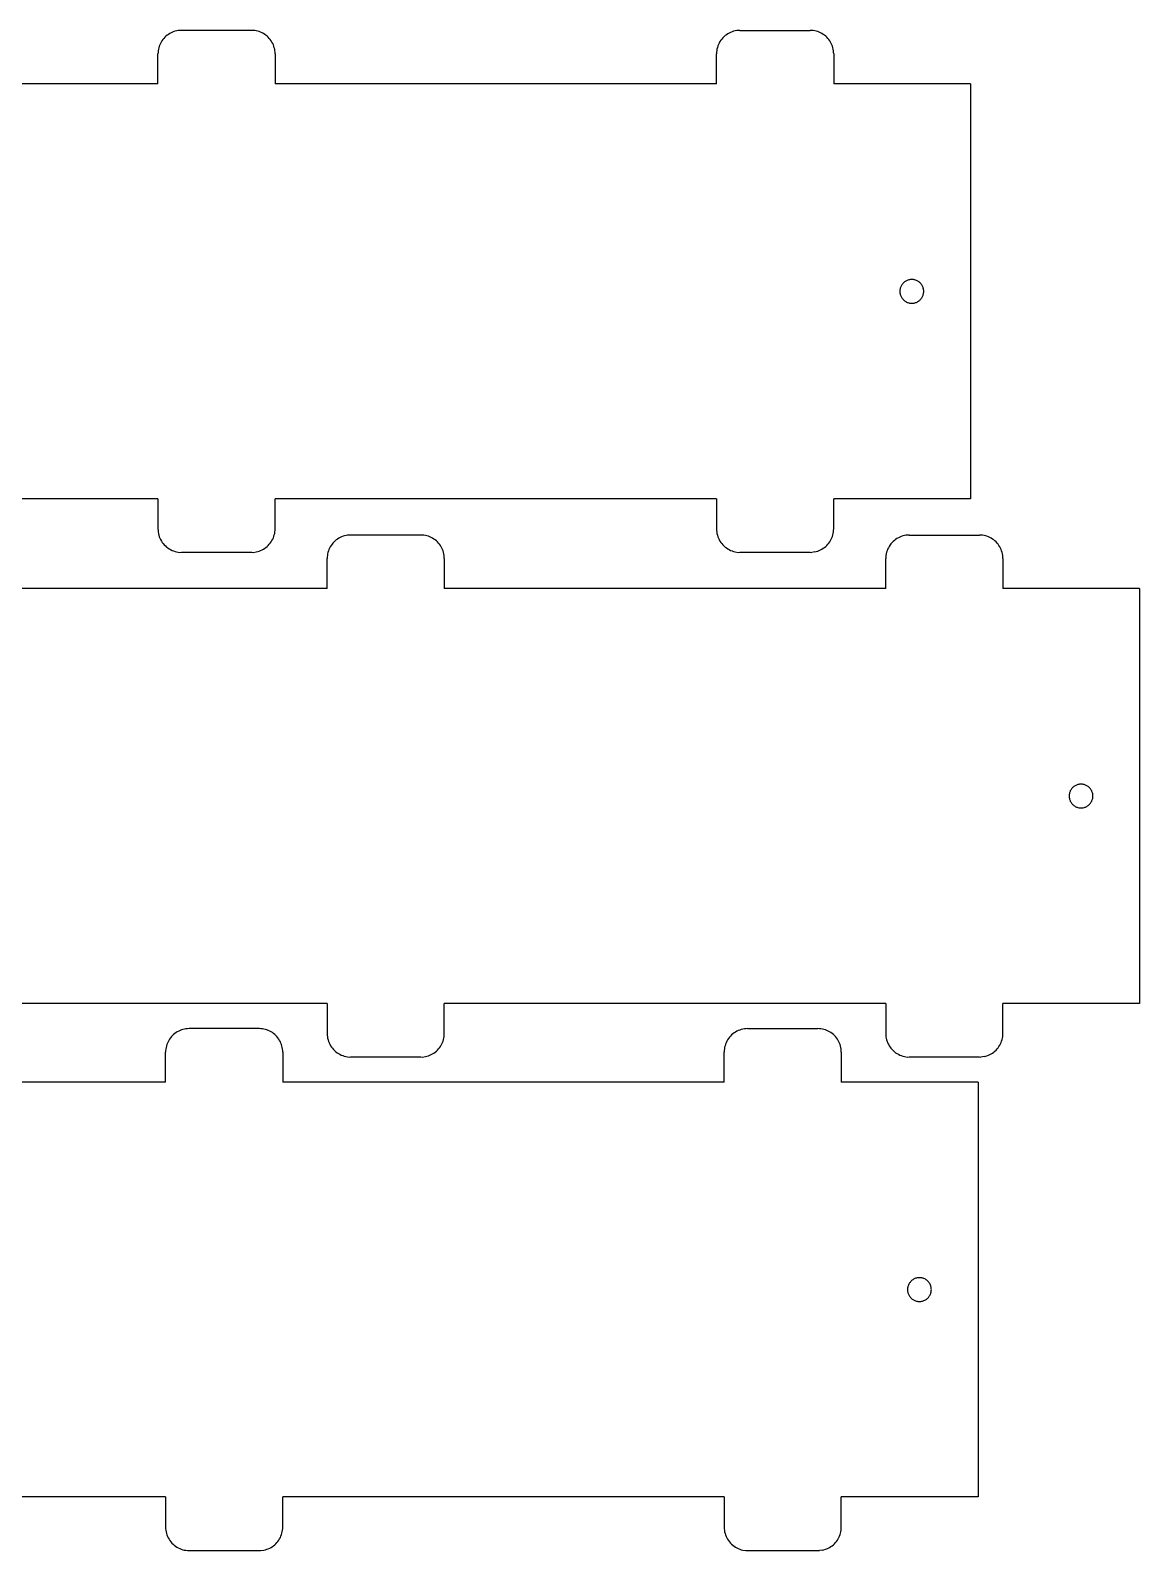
# Model space of a CAD drawing. Extents: x -22.3 to 21.7, y -13.4 to 13.4.
# Drawn here: x -5.52 to 0.07, y -11.26 to -3.59 of the extents above; entities that cross this region are included whole.
import ezdxf

# ---------------------------------------------------------------- set-up
doc = ezdxf.new("R2010")
doc.units = 0
doc.header["$MEASUREMENT"] = 0
doc.layers.get('0').update_dxf_attribs({"linetype": 'CONTINUOUS'})

msp = doc.modelspace()

# ---------------------------------------------------------------- linework, layer by layer
for p, q in [((-4.796, -3.6008), (-4.8032, -3.6035)), ((-4.7886, -3.5985), (-4.796, -3.6008)), ((-4.781, -3.5968), (-4.7886, -3.5985)), ((-4.7734, -3.5955), (-4.781, -3.5968)), ((-4.7657, -3.5947), (-4.7734, -3.5955)), ((-4.758, -3.5945), (-4.7657, -3.5947)), ((-4.4037, -3.5945), (-4.758, -3.5945)), ((-4.3959, -3.5947), (-4.4037, -3.5945)), ((-4.3882, -3.5955), (-4.3959, -3.5947)), ((-4.3806, -3.5968), (-4.3882, -3.5955)), ((-4.3731, -3.5985), (-4.3806, -3.5968)), ((-4.3657, -3.6008), (-4.3731, -3.5985)), ((-4.3585, -3.6035), (-4.3657, -3.6008)), ((-1.9826, -3.6013), (-1.9901, -3.6043)), ((-1.9749, -3.5989), (-1.9826, -3.6013)), ((-1.9671, -3.597), (-1.9749, -3.5989)), ((-1.9591, -3.5956), (-1.9671, -3.597)), ((-1.9511, -3.5948), (-1.9591, -3.5956)), ((-1.943, -3.5945), (-1.9511, -3.5948)), ((-1.943, -3.5945), (-1.5887, -3.5945)), ((-1.581, -3.5947), (-1.5887, -3.5945)), ((-1.5733, -3.5955), (-1.581, -3.5947)), ((-1.5657, -3.5968), (-1.5733, -3.5955)), ((-1.5581, -3.5985), (-1.5657, -3.5968)), ((-1.5507, -3.6008), (-1.5581, -3.5985)), ((-1.5435, -3.6035), (-1.5507, -3.6008)), ((-4.8698, -3.6746), (-4.8721, -3.682)), ((-4.8671, -3.6674), (-4.8698, -3.6746)), ((-4.8639, -3.6604), (-4.8671, -3.6674)), ((-4.8603, -3.6535), (-4.8639, -3.6604)), ((-4.8562, -3.647), (-4.8603, -3.6535)), ((-4.8517, -3.6407), (-4.8562, -3.647)), ((-4.8468, -3.6347), (-4.8517, -3.6407)), ((-4.8415, -3.6291), (-4.8468, -3.6347)), ((-4.8359, -3.6238), (-4.8415, -3.6291)), ((-4.8299, -3.6189), (-4.8359, -3.6238)), ((-4.8236, -3.6144), (-4.8299, -3.6189)), ((-4.817, -3.6103), (-4.8236, -3.6144)), ((-4.8102, -3.6067), (-4.817, -3.6103)), ((-4.8032, -3.6035), (-4.8102, -3.6067)), ((-4.3514, -3.6067), (-4.3585, -3.6035)), ((-4.3446, -3.6103), (-4.3514, -3.6067)), ((-4.338, -3.6144), (-4.3446, -3.6103)), ((-4.3318, -3.6189), (-4.338, -3.6144)), ((-4.3258, -3.6238), (-4.3318, -3.6189)), ((-4.3201, -3.6291), (-4.3258, -3.6238)), ((-4.3149, -3.6347), (-4.3201, -3.6291)), ((-4.31, -3.6407), (-4.3149, -3.6347)), ((-4.3055, -3.647), (-4.31, -3.6407)), ((-4.3014, -3.6535), (-4.3055, -3.647)), ((-4.2977, -3.6604), (-4.3014, -3.6535)), ((-4.2945, -3.6674), (-4.2977, -3.6604)), ((-4.2918, -3.6746), (-4.2945, -3.6674)), ((-4.2896, -3.682), (-4.2918, -3.6746)), ((-2.0543, -3.673), (-2.0568, -3.6807)), ((-2.0514, -3.6655), (-2.0543, -3.673)), ((-2.0479, -3.6583), (-2.0514, -3.6655)), ((-2.0439, -3.6512), (-2.0479, -3.6583)), ((-2.0395, -3.6445), (-2.0439, -3.6512)), ((-2.0347, -3.6381), (-2.0395, -3.6445)), ((-2.0294, -3.632), (-2.0347, -3.6381)), ((-2.0236, -3.6263), (-2.0294, -3.632)), ((-2.0176, -3.621), (-2.0236, -3.6263)), ((-2.0111, -3.6161), (-2.0176, -3.621)), ((-2.0044, -3.6117), (-2.0111, -3.6161)), ((-1.9974, -3.6077), (-2.0044, -3.6117)), ((-1.9901, -3.6043), (-1.9974, -3.6077)), ((-1.5365, -3.6067), (-1.5435, -3.6035)), ((-1.5296, -3.6103), (-1.5365, -3.6067)), ((-1.5231, -3.6144), (-1.5296, -3.6103)), ((-1.5168, -3.6189), (-1.5231, -3.6144)), ((-1.5108, -3.6238), (-1.5168, -3.6189)), ((-1.5052, -3.6291), (-1.5108, -3.6238)), ((-1.4999, -3.6347), (-1.5052, -3.6291)), ((-1.495, -3.6407), (-1.4999, -3.6347)), ((-1.4905, -3.647), (-1.495, -3.6407)), ((-1.4864, -3.6535), (-1.4905, -3.647)), ((-1.4828, -3.6604), (-1.4864, -3.6535)), ((-1.4796, -3.6674), (-1.4828, -3.6604)), ((-1.4769, -3.6746), (-1.4796, -3.6674)), ((-1.4746, -3.682), (-1.4769, -3.6746)), ((-4.8758, -3.7049), (-4.8761, -3.7126)), ((-4.8761, -3.8645), (-4.8761, -3.7126)), ((-4.8751, -3.6972), (-4.8758, -3.7049)), ((-4.8738, -3.6896), (-4.8751, -3.6972)), ((-4.8721, -3.682), (-4.8738, -3.6896)), ((-4.2878, -3.6896), (-4.2896, -3.682)), ((-4.2866, -3.6972), (-4.2878, -3.6896)), ((-4.2858, -3.7049), (-4.2866, -3.6972)), ((-4.2856, -3.7126), (-4.2858, -3.7049)), ((-4.2856, -3.7126), (-4.2856, -3.8645)), ((-2.0609, -3.7045), (-2.0611, -3.7126)), ((-2.0611, -3.8645), (-2.0611, -3.7126)), ((-2.06, -3.6965), (-2.0609, -3.7045)), ((-2.0587, -3.6886), (-2.06, -3.6965)), ((-2.0568, -3.6807), (-2.0587, -3.6886)), ((-1.4729, -3.6896), (-1.4746, -3.682)), ((-1.4716, -3.6972), (-1.4729, -3.6896)), ((-1.4708, -3.7049), (-1.4716, -3.6972)), ((-1.4706, -3.7126), (-1.4708, -3.7049)), ((-1.4706, -3.7126), (-1.4706, -3.8645)), ((-4.8761, -3.8645), (-7.1005, -3.8645)), ((-2.0611, -3.8645), (-4.2856, -3.8645)), ((-0.7816, -3.8645), (-1.4706, -3.8645)), ((-0.7816, -3.8645), (-0.7816, -5.955)), ((-1.1364, -4.9019), (-1.1368, -4.9058)), ((-1.1357, -4.8981), (-1.1364, -4.9019)), ((-1.1348, -4.8942), (-1.1357, -4.8981)), ((-1.1337, -4.8905), (-1.1348, -4.8942)), ((-1.1323, -4.8868), (-1.1337, -4.8905)), ((-1.1307, -4.8832), (-1.1323, -4.8868)), ((-1.1289, -4.8798), (-1.1307, -4.8832)), ((-1.1268, -4.8764), (-1.1289, -4.8798)), ((-1.1245, -4.8732), (-1.1268, -4.8764)), ((-1.122, -4.8702), (-1.1245, -4.8732)), ((-1.1193, -4.8673), (-1.122, -4.8702)), ((-1.1165, -4.8647), (-1.1193, -4.8673)), ((-1.1134, -4.8622), (-1.1165, -4.8647)), ((-1.1102, -4.8599), (-1.1134, -4.8622)), ((-1.1069, -4.8578), (-1.1102, -4.8599)), ((-1.1034, -4.856), (-1.1069, -4.8578)), ((-1.0999, -4.8543), (-1.1034, -4.856)), ((-1.0962, -4.8529), (-1.0999, -4.8543)), ((-1.0924, -4.8518), (-1.0962, -4.8529)), ((-1.0886, -4.8509), (-1.0924, -4.8518)), ((-1.0847, -4.8503), (-1.0886, -4.8509)), ((-1.0808, -4.8499), (-1.0847, -4.8503)), ((-1.0769, -4.8498), (-1.0808, -4.8499)), ((-1.073, -4.8499), (-1.0769, -4.8498)), ((-1.0691, -4.8503), (-1.073, -4.8499)), ((-1.0652, -4.8509), (-1.0691, -4.8503)), ((-1.0614, -4.8518), (-1.0652, -4.8509)), ((-1.0576, -4.8529), (-1.0614, -4.8518)), ((-1.0539, -4.8543), (-1.0576, -4.8529)), ((-1.0504, -4.856), (-1.0539, -4.8543)), ((-1.0469, -4.8578), (-1.0504, -4.856)), ((-1.0436, -4.8599), (-1.0469, -4.8578)), ((-1.0404, -4.8622), (-1.0436, -4.8599)), ((-1.0373, -4.8647), (-1.0404, -4.8622)), ((-1.0345, -4.8673), (-1.0373, -4.8647)), ((-1.0318, -4.8702), (-1.0345, -4.8673)), ((-1.0293, -4.8732), (-1.0318, -4.8702)), ((-1.027, -4.8764), (-1.0293, -4.8732)), ((-1.0249, -4.8798), (-1.027, -4.8764)), ((-1.0231, -4.8832), (-1.0249, -4.8798)), ((-1.0215, -4.8868), (-1.0231, -4.8832)), ((-1.0201, -4.8905), (-1.0215, -4.8868)), ((-1.0189, -4.8942), (-1.0201, -4.8905)), ((-1.018, -4.8981), (-1.0189, -4.8942)), ((-1.0174, -4.9019), (-1.018, -4.8981)), ((-1.017, -4.9058), (-1.0174, -4.9019)), ((-1.1368, -4.9058), (-1.1369, -4.9098)), ((-1.1369, -4.9098), (-1.1368, -4.9137)), ((-1.1368, -4.9137), (-1.1364, -4.9176)), ((-1.1364, -4.9176), (-1.1357, -4.9215)), ((-1.1357, -4.9215), (-1.1348, -4.9253)), ((-1.1348, -4.9253), (-1.1337, -4.9291)), ((-1.1337, -4.9291), (-1.1323, -4.9327)), ((-1.1323, -4.9327), (-1.1307, -4.9363)), ((-1.1307, -4.9363), (-1.1289, -4.9398)), ((-1.1289, -4.9398), (-1.1268, -4.9431)), ((-1.1268, -4.9431), (-1.1245, -4.9463)), ((-1.1245, -4.9463), (-1.122, -4.9493)), ((-1.122, -4.9493), (-1.1193, -4.9522)), ((-1.1193, -4.9522), (-1.1165, -4.9549)), ((-1.1165, -4.9549), (-1.1134, -4.9574)), ((-1.1134, -4.9574), (-1.1102, -4.9597)), ((-1.1102, -4.9597), (-1.1069, -4.9617)), ((-1.1069, -4.9617), (-1.1034, -4.9636)), ((-1.1034, -4.9636), (-1.0999, -4.9652)), ((-1.0999, -4.9652), (-1.0962, -4.9666)), ((-1.0962, -4.9666), (-1.0924, -4.9677)), ((-1.0924, -4.9677), (-1.0886, -4.9686)), ((-1.0886, -4.9686), (-1.0847, -4.9693)), ((-1.0847, -4.9693), (-1.0808, -4.9696)), ((-1.0808, -4.9696), (-1.0769, -4.9698)), ((-1.0769, -4.9698), (-1.073, -4.9696)), ((-1.073, -4.9696), (-1.0691, -4.9693)), ((-1.0691, -4.9693), (-1.0652, -4.9686)), ((-1.0652, -4.9686), (-1.0614, -4.9677)), ((-1.0614, -4.9677), (-1.0576, -4.9666)), ((-1.0576, -4.9666), (-1.0539, -4.9652)), ((-1.0539, -4.9652), (-1.0504, -4.9636)), ((-1.0504, -4.9636), (-1.0469, -4.9617)), ((-1.0469, -4.9617), (-1.0436, -4.9597)), ((-1.0436, -4.9597), (-1.0404, -4.9574)), ((-1.0404, -4.9574), (-1.0373, -4.9549)), ((-1.0373, -4.9549), (-1.0345, -4.9522)), ((-1.0345, -4.9522), (-1.0318, -4.9493)), ((-1.0318, -4.9493), (-1.0293, -4.9463)), ((-1.0293, -4.9463), (-1.027, -4.9431)), ((-1.027, -4.9431), (-1.0249, -4.9398)), ((-1.0249, -4.9398), (-1.0231, -4.9363)), ((-1.0231, -4.9363), (-1.0215, -4.9327)), ((-1.0215, -4.9327), (-1.0201, -4.9291)), ((-1.0201, -4.9291), (-1.0189, -4.9253)), ((-1.0189, -4.9253), (-1.018, -4.9215)), ((-1.018, -4.9215), (-1.0174, -4.9176)), ((-1.0174, -4.9176), (-1.017, -4.9137)), ((-1.0169, -4.9098), (-1.017, -4.9058)), ((-1.017, -4.9137), (-1.0169, -4.9098)), ((-4.8761, -5.955), (-7.1005, -5.955)), ((-4.8761, -5.955), (-4.8761, -6.1069)), ((-4.2856, -6.1069), (-4.2856, -5.955)), ((-2.0611, -5.955), (-4.2856, -5.955)), ((-2.0611, -5.955), (-2.0611, -6.1069)), ((-1.4706, -6.1069), (-1.4706, -5.955)), ((-0.7816, -5.955), (-1.4706, -5.955)), ((-4.8761, -6.1069), (-4.8758, -6.115)), ((-4.8758, -6.115), (-4.875, -6.123)), ((-4.875, -6.123), (-4.8736, -6.131)), ((-4.2896, -6.1375), (-4.2878, -6.13)), ((-4.2878, -6.13), (-4.2866, -6.1223)), ((-4.2866, -6.1223), (-4.2858, -6.1147)), ((-4.2858, -6.1147), (-4.2856, -6.1069)), ((-2.0611, -6.1069), (-2.0609, -6.115)), ((-2.0609, -6.115), (-2.06, -6.123)), ((-2.06, -6.123), (-2.0587, -6.131)), ((-1.4746, -6.1375), (-1.4729, -6.13)), ((-1.4729, -6.13), (-1.4716, -6.1223)), ((-1.4716, -6.1223), (-1.4708, -6.1147)), ((-1.4708, -6.1147), (-1.4706, -6.1069)), ((-4.8736, -6.131), (-4.8717, -6.1388)), ((-4.8717, -6.1388), (-4.8693, -6.1465)), ((-4.8693, -6.1465), (-4.8663, -6.154)), ((-4.8663, -6.154), (-4.8629, -6.1613)), ((-4.8629, -6.1613), (-4.8589, -6.1683)), ((-4.8589, -6.1683), (-4.8545, -6.175)), ((-4.8545, -6.175), (-4.8496, -6.1815)), ((-4.8496, -6.1815), (-4.8443, -6.1875)), ((-4.8443, -6.1875), (-4.8386, -6.1932)), ((-4.8386, -6.1932), (-4.8325, -6.1985)), ((-4.8325, -6.1985), (-4.8261, -6.2034)), ((-4.8261, -6.2034), (-4.8194, -6.2078)), ((-4.3446, -6.2092), (-4.338, -6.2051)), ((-4.338, -6.2051), (-4.3318, -6.2006)), ((-4.3318, -6.2006), (-4.3258, -6.1957)), ((-4.3258, -6.1957), (-4.3201, -6.1904)), ((-4.3201, -6.1904), (-4.3149, -6.1848)), ((-4.3149, -6.1848), (-4.31, -6.1788)), ((-4.31, -6.1788), (-4.3055, -6.1725)), ((-4.3055, -6.1725), (-4.3014, -6.166)), ((-4.3014, -6.166), (-4.2977, -6.1592)), ((-4.2977, -6.1592), (-4.2945, -6.1521)), ((-4.2945, -6.1521), (-4.2918, -6.1449)), ((-4.2918, -6.1449), (-4.2896, -6.1375)), ((-4.0111, -6.2042), (-4.0143, -6.2112)), ((-4.0075, -6.1974), (-4.0111, -6.2042)), ((-4.0034, -6.1908), (-4.0075, -6.1974)), ((-3.9989, -6.1845), (-4.0034, -6.1908)), ((-3.994, -6.1786), (-3.9989, -6.1845)), ((-3.9887, -6.1729), (-3.994, -6.1786)), ((-3.9831, -6.1676), (-3.9887, -6.1729)), ((-3.9771, -6.1627), (-3.9831, -6.1676)), ((-3.9708, -6.1582), (-3.9771, -6.1627)), ((-3.9643, -6.1542), (-3.9708, -6.1582)), ((-3.9574, -6.1505), (-3.9643, -6.1542)), ((-3.9504, -6.1473), (-3.9574, -6.1505)), ((-3.9432, -6.1446), (-3.9504, -6.1473)), ((-3.9358, -6.1424), (-3.9432, -6.1446)), ((-3.9282, -6.1406), (-3.9358, -6.1424)), ((-3.9206, -6.1393), (-3.9282, -6.1406)), ((-3.9129, -6.1386), (-3.9206, -6.1393)), ((-3.9052, -6.1383), (-3.9129, -6.1386)), ((-3.5509, -6.1383), (-3.9052, -6.1383)), ((-3.5431, -6.1386), (-3.5509, -6.1383)), ((-3.5355, -6.1393), (-3.5431, -6.1386)), ((-3.5278, -6.1406), (-3.5355, -6.1393)), ((-3.5203, -6.1424), (-3.5278, -6.1406)), ((-3.5129, -6.1446), (-3.5203, -6.1424)), ((-3.5057, -6.1473), (-3.5129, -6.1446)), ((-3.4986, -6.1505), (-3.5057, -6.1473)), ((-3.4918, -6.1542), (-3.4986, -6.1505)), ((-3.4852, -6.1582), (-3.4918, -6.1542)), ((-3.479, -6.1627), (-3.4852, -6.1582)), ((-3.473, -6.1676), (-3.479, -6.1627)), ((-3.4674, -6.1729), (-3.473, -6.1676)), ((-3.4621, -6.1786), (-3.4674, -6.1729)), ((-3.4572, -6.1845), (-3.4621, -6.1786)), ((-3.4527, -6.1908), (-3.4572, -6.1845)), ((-3.4486, -6.1974), (-3.4527, -6.1908)), ((-3.4449, -6.2042), (-3.4486, -6.1974)), ((-3.4417, -6.2112), (-3.4449, -6.2042)), ((-2.0587, -6.131), (-2.0568, -6.1388)), ((-2.0568, -6.1388), (-2.0543, -6.1465)), ((-2.0543, -6.1465), (-2.0514, -6.154)), ((-2.0514, -6.154), (-2.0479, -6.1613)), ((-2.0479, -6.1613), (-2.0439, -6.1683)), ((-2.0439, -6.1683), (-2.0395, -6.175)), ((-2.0395, -6.175), (-2.0347, -6.1815)), ((-2.0347, -6.1815), (-2.0294, -6.1875)), ((-2.0294, -6.1875), (-2.0236, -6.1932)), ((-2.0236, -6.1932), (-2.0176, -6.1985)), ((-2.0176, -6.1985), (-2.0111, -6.2034)), ((-2.0111, -6.2034), (-2.0044, -6.2078)), ((-1.5296, -6.2092), (-1.5231, -6.2051)), ((-1.5231, -6.2051), (-1.5168, -6.2006)), ((-1.5168, -6.2006), (-1.5108, -6.1957)), ((-1.5108, -6.1957), (-1.5052, -6.1904)), ((-1.5052, -6.1904), (-1.4999, -6.1848)), ((-1.4999, -6.1848), (-1.495, -6.1788)), ((-1.495, -6.1788), (-1.4905, -6.1725)), ((-1.4905, -6.1725), (-1.4864, -6.166)), ((-1.4864, -6.166), (-1.4828, -6.1592)), ((-1.4828, -6.1592), (-1.4796, -6.1521)), ((-1.4796, -6.1521), (-1.4769, -6.1449)), ((-1.4769, -6.1449), (-1.4746, -6.1375)), ((-1.1951, -6.2021), (-1.1986, -6.2094)), ((-1.1912, -6.1951), (-1.1951, -6.2021)), ((-1.1867, -6.1883), (-1.1912, -6.1951)), ((-1.1819, -6.1819), (-1.1867, -6.1883)), ((-1.1766, -6.1758), (-1.1819, -6.1819)), ((-1.1709, -6.1701), (-1.1766, -6.1758)), ((-1.1648, -6.1648), (-1.1709, -6.1701)), ((-1.1584, -6.1599), (-1.1648, -6.1648)), ((-1.1516, -6.1555), (-1.1584, -6.1599)), ((-1.1446, -6.1516), (-1.1516, -6.1555)), ((-1.1373, -6.1481), (-1.1446, -6.1516)), ((-1.1298, -6.1451), (-1.1373, -6.1481)), ((-1.1221, -6.1427), (-1.1298, -6.1451)), ((-1.1143, -6.1408), (-1.1221, -6.1427)), ((-1.1063, -6.1394), (-1.1143, -6.1408)), ((-1.0983, -6.1386), (-1.1063, -6.1394)), ((-1.0902, -6.1383), (-1.0983, -6.1386)), ((-1.0902, -6.1383), (-0.7359, -6.1383)), ((-0.7282, -6.1386), (-0.7359, -6.1383)), ((-0.7205, -6.1393), (-0.7282, -6.1386)), ((-0.7129, -6.1406), (-0.7205, -6.1393)), ((-0.7053, -6.1424), (-0.7129, -6.1406)), ((-0.6979, -6.1446), (-0.7053, -6.1424)), ((-0.6907, -6.1473), (-0.6979, -6.1446)), ((-0.6837, -6.1505), (-0.6907, -6.1473)), ((-0.6769, -6.1542), (-0.6837, -6.1505)), ((-0.6703, -6.1582), (-0.6769, -6.1542)), ((-0.664, -6.1627), (-0.6703, -6.1582)), ((-0.658, -6.1676), (-0.664, -6.1627)), ((-0.6524, -6.1729), (-0.658, -6.1676)), ((-0.6471, -6.1786), (-0.6524, -6.1729)), ((-0.6422, -6.1845), (-0.6471, -6.1786)), ((-0.6377, -6.1908), (-0.6422, -6.1845)), ((-0.6336, -6.1974), (-0.6377, -6.1908)), ((-0.63, -6.2042), (-0.6336, -6.1974)), ((-0.6268, -6.2112), (-0.63, -6.2042)), ((-4.8194, -6.2078), (-4.8123, -6.2118)), ((-4.8123, -6.2118), (-4.805, -6.2153)), ((-4.805, -6.2153), (-4.7975, -6.2182)), ((-4.7975, -6.2182), (-4.7899, -6.2207)), ((-4.7899, -6.2207), (-4.782, -6.2226)), ((-4.782, -6.2226), (-4.7741, -6.2239)), ((-4.7741, -6.2239), (-4.7657, -6.2253)), ((-4.7657, -6.2253), (-4.758, -6.225)), ((-4.758, -6.225), (-4.4037, -6.225)), ((-4.4037, -6.225), (-4.3959, -6.2253)), ((-4.3959, -6.2253), (-4.3806, -6.2228)), ((-4.3806, -6.2228), (-4.3731, -6.221)), ((-4.3731, -6.221), (-4.3657, -6.2188)), ((-4.3657, -6.2188), (-4.3585, -6.216)), ((-4.3585, -6.216), (-4.3514, -6.2129)), ((-4.3514, -6.2129), (-4.3446, -6.2092)), ((-4.0231, -6.2487), (-4.0233, -6.2564)), ((-4.0233, -6.4083), (-4.0233, -6.2564)), ((-4.0223, -6.241), (-4.0231, -6.2487)), ((-4.021, -6.2334), (-4.0223, -6.241)), ((-4.0193, -6.2259), (-4.021, -6.2334)), ((-4.017, -6.2185), (-4.0193, -6.2259)), ((-4.0143, -6.2112), (-4.017, -6.2185)), ((-3.439, -6.2185), (-3.4417, -6.2112)), ((-3.4368, -6.2259), (-3.439, -6.2185)), ((-3.435, -6.2334), (-3.4368, -6.2259)), ((-3.4338, -6.241), (-3.435, -6.2334)), ((-3.433, -6.2487), (-3.4338, -6.241)), ((-3.4328, -6.2564), (-3.433, -6.2487)), ((-3.4328, -6.2564), (-3.4328, -6.4083)), ((-2.0044, -6.2078), (-1.9974, -6.2118)), ((-1.9974, -6.2118), (-1.9901, -6.2153)), ((-1.9901, -6.2153), (-1.9826, -6.2182)), ((-1.9826, -6.2182), (-1.9749, -6.2207)), ((-1.9749, -6.2207), (-1.9671, -6.2226)), ((-1.9671, -6.2226), (-1.9511, -6.2253)), ((-1.9511, -6.2253), (-1.943, -6.225)), ((-1.943, -6.225), (-1.5887, -6.225)), ((-1.5887, -6.225), (-1.581, -6.2253)), ((-1.5657, -6.2228), (-1.581, -6.2253)), ((-1.5657, -6.2228), (-1.5581, -6.221)), ((-1.5581, -6.221), (-1.5507, -6.2188)), ((-1.5507, -6.2188), (-1.5435, -6.216)), ((-1.5435, -6.216), (-1.5365, -6.2129)), ((-1.5365, -6.2129), (-1.5296, -6.2092)), ((-1.2081, -6.2484), (-1.2083, -6.2564)), ((-1.2083, -6.4083), (-1.2083, -6.2564)), ((-1.2072, -6.2404), (-1.2081, -6.2484)), ((-1.2059, -6.2324), (-1.2072, -6.2404)), ((-1.204, -6.2246), (-1.2059, -6.2324)), ((-1.2015, -6.2169), (-1.204, -6.2246)), ((-1.1986, -6.2094), (-1.2015, -6.2169)), ((-0.6241, -6.2185), (-0.6268, -6.2112)), ((-0.6218, -6.2259), (-0.6241, -6.2185)), ((-0.6201, -6.2334), (-0.6218, -6.2259)), ((-0.6188, -6.241), (-0.6201, -6.2334)), ((-0.6181, -6.2487), (-0.6188, -6.241)), ((-0.6178, -6.2564), (-0.6181, -6.2487)), ((-0.6178, -6.2564), (-0.6178, -6.4083)), ((-4.0233, -6.4083), (-6.2477, -6.4083)), ((-1.2083, -6.4083), (-3.4328, -6.4083)), ((0.0712, -6.4083), (-0.6178, -6.4083)), ((0.0712, -6.4083), (0.0712, -8.4989)), ((-0.2795, -7.4306), (-0.2809, -7.4343)), ((-0.2779, -7.4271), (-0.2795, -7.4306)), ((-0.2761, -7.4236), (-0.2779, -7.4271)), ((-0.274, -7.4203), (-0.2761, -7.4236)), ((-0.2717, -7.4171), (-0.274, -7.4203)), ((-0.2692, -7.414), (-0.2717, -7.4171)), ((-0.2665, -7.4112), (-0.2692, -7.414)), ((-0.2637, -7.4085), (-0.2665, -7.4112)), ((-0.2606, -7.406), (-0.2637, -7.4085)), ((-0.2574, -7.4037), (-0.2606, -7.406)), ((-0.2541, -7.4016), (-0.2574, -7.4037)), ((-0.2506, -7.3998), (-0.2541, -7.4016)), ((-0.2471, -7.3982), (-0.2506, -7.3998)), ((-0.2434, -7.3968), (-0.2471, -7.3982)), ((-0.2396, -7.3957), (-0.2434, -7.3968)), ((-0.2358, -7.3948), (-0.2396, -7.3957)), ((-0.2319, -7.3941), (-0.2358, -7.3948)), ((-0.228, -7.3937), (-0.2319, -7.3941)), ((-0.2241, -7.3936), (-0.228, -7.3937)), ((-0.2202, -7.3937), (-0.2241, -7.3936)), ((-0.2163, -7.3941), (-0.2202, -7.3937)), ((-0.2124, -7.3948), (-0.2163, -7.3941)), ((-0.2086, -7.3957), (-0.2124, -7.3948)), ((-0.2048, -7.3968), (-0.2086, -7.3957)), ((-0.2011, -7.3982), (-0.2048, -7.3968)), ((-0.1976, -7.3998), (-0.2011, -7.3982)), ((-0.1941, -7.4016), (-0.1976, -7.3998)), ((-0.1908, -7.4037), (-0.1941, -7.4016)), ((-0.1876, -7.406), (-0.1908, -7.4037)), ((-0.1845, -7.4085), (-0.1876, -7.406)), ((-0.1817, -7.4112), (-0.1845, -7.4085)), ((-0.179, -7.414), (-0.1817, -7.4112)), ((-0.1765, -7.4171), (-0.179, -7.414)), ((-0.1742, -7.4203), (-0.1765, -7.4171)), ((-0.1721, -7.4236), (-0.1742, -7.4203)), ((-0.1703, -7.4271), (-0.1721, -7.4236)), ((-0.1687, -7.4306), (-0.1703, -7.4271)), ((-0.1673, -7.4343), (-0.1687, -7.4306)), ((-0.284, -7.4497), (-0.2841, -7.4536)), ((-0.2841, -7.4536), (-0.284, -7.4575)), ((-0.2836, -7.4458), (-0.284, -7.4497)), ((-0.284, -7.4575), (-0.2836, -7.4614)), ((-0.2829, -7.4419), (-0.2836, -7.4458)), ((-0.2836, -7.4614), (-0.2829, -7.4653)), ((-0.2821, -7.4381), (-0.2829, -7.4419)), ((-0.2829, -7.4653), (-0.2821, -7.4691)), ((-0.2809, -7.4343), (-0.2821, -7.4381)), ((-0.2821, -7.4691), (-0.2809, -7.4729)), ((-0.2809, -7.4729), (-0.2795, -7.4766)), ((-0.2795, -7.4766), (-0.2779, -7.4801)), ((-0.2779, -7.4801), (-0.2761, -7.4836)), ((-0.2761, -7.4836), (-0.274, -7.4869)), ((-0.274, -7.4869), (-0.2717, -7.4901)), ((-0.2717, -7.4901), (-0.2692, -7.4932)), ((-0.2692, -7.4932), (-0.2665, -7.496)), ((-0.2665, -7.496), (-0.2637, -7.4987)), ((-0.2637, -7.4987), (-0.2606, -7.5012)), ((-0.2606, -7.5012), (-0.2574, -7.5035)), ((-0.2574, -7.5035), (-0.2541, -7.5056)), ((-0.2541, -7.5056), (-0.2506, -7.5074)), ((-0.2506, -7.5074), (-0.2471, -7.509)), ((-0.2471, -7.509), (-0.2434, -7.5104)), ((-0.2048, -7.5104), (-0.2011, -7.509)), ((-0.2011, -7.509), (-0.1976, -7.5074)), ((-0.1976, -7.5074), (-0.1941, -7.5056)), ((-0.1941, -7.5056), (-0.1908, -7.5035)), ((-0.1908, -7.5035), (-0.1876, -7.5012)), ((-0.1876, -7.5012), (-0.1845, -7.4987)), ((-0.1845, -7.4987), (-0.1817, -7.496)), ((-0.1817, -7.496), (-0.179, -7.4932)), ((-0.179, -7.4932), (-0.1765, -7.4901)), ((-0.1765, -7.4901), (-0.1742, -7.4869)), ((-0.1742, -7.4869), (-0.1721, -7.4836)), ((-0.1721, -7.4836), (-0.1703, -7.4801)), ((-0.1703, -7.4801), (-0.1687, -7.4766)), ((-0.1687, -7.4766), (-0.1673, -7.4729)), ((-0.1661, -7.4381), (-0.1673, -7.4343)), ((-0.1673, -7.4729), (-0.1661, -7.4691)), ((-0.1652, -7.4419), (-0.1661, -7.4381)), ((-0.1661, -7.4691), (-0.1652, -7.4653)), ((-0.1646, -7.4458), (-0.1652, -7.4419)), ((-0.1652, -7.4653), (-0.1646, -7.4614)), ((-0.1642, -7.4497), (-0.1646, -7.4458)), ((-0.1646, -7.4614), (-0.1642, -7.4575)), ((-0.1641, -7.4536), (-0.1642, -7.4497)), ((-0.1642, -7.4575), (-0.1641, -7.4536)), ((-0.2434, -7.5104), (-0.2396, -7.5116)), ((-0.2396, -7.5116), (-0.2358, -7.5125)), ((-0.2358, -7.5125), (-0.2319, -7.5131)), ((-0.2319, -7.5131), (-0.228, -7.5135)), ((-0.228, -7.5135), (-0.2241, -7.5136)), ((-0.2241, -7.5136), (-0.2202, -7.5135)), ((-0.2202, -7.5135), (-0.2163, -7.5131)), ((-0.2163, -7.5131), (-0.2124, -7.5125)), ((-0.2124, -7.5125), (-0.2086, -7.5116)), ((-0.2086, -7.5116), (-0.2048, -7.5104)), ((-4.0233, -8.4989), (-6.2477, -8.4989)), ((-4.0233, -8.4989), (-4.0233, -8.6508)), ((-3.4328, -8.6508), (-3.4328, -8.4989)), ((-1.2083, -8.4989), (-3.4328, -8.4989)), ((-1.2083, -8.4989), (-1.2083, -8.6508)), ((-0.6178, -8.6508), (-0.6178, -8.4989)), ((0.0712, -8.4989), (-0.6178, -8.4989)), ((-4.7973, -8.6555), (-4.803, -8.6608)), ((-4.7914, -8.6506), (-4.7973, -8.6555)), ((-4.7851, -8.6461), (-4.7914, -8.6506)), ((-4.7785, -8.642), (-4.7851, -8.6461)), ((-4.7717, -8.6384), (-4.7785, -8.642)), ((-4.7646, -8.6352), (-4.7717, -8.6384)), ((-4.7574, -8.6325), (-4.7646, -8.6352)), ((-4.75, -8.6302), (-4.7574, -8.6325)), ((-4.7425, -8.6285), (-4.75, -8.6302)), ((-4.7349, -8.6272), (-4.7425, -8.6285)), ((-4.7272, -8.6264), (-4.7349, -8.6272)), ((-4.7195, -8.6262), (-4.7272, -8.6264)), ((-4.3651, -8.6262), (-4.7195, -8.6262)), ((-4.3574, -8.6264), (-4.3651, -8.6262)), ((-4.3497, -8.6272), (-4.3574, -8.6264)), ((-4.3421, -8.6285), (-4.3497, -8.6272)), ((-4.3346, -8.6302), (-4.3421, -8.6285)), ((-4.3272, -8.6325), (-4.3346, -8.6302)), ((-4.3199, -8.6352), (-4.3272, -8.6325)), ((-4.3129, -8.6384), (-4.3199, -8.6352)), ((-4.3061, -8.642), (-4.3129, -8.6384)), ((-4.2995, -8.6461), (-4.3061, -8.642)), ((-4.2932, -8.6506), (-4.2995, -8.6461)), ((-4.2872, -8.6555), (-4.2932, -8.6506)), ((-4.2816, -8.6608), (-4.2872, -8.6555)), ((-4.0233, -8.6508), (-4.023, -8.6588)), ((-3.4338, -8.6662), (-3.433, -8.6585)), ((-3.433, -8.6585), (-3.4328, -8.6508)), ((-1.9851, -8.658), (-1.9908, -8.6637)), ((-1.979, -8.6527), (-1.9851, -8.658)), ((-1.9726, -8.6478), (-1.979, -8.6527)), ((-1.9659, -8.6434), (-1.9726, -8.6478)), ((-1.9588, -8.6394), (-1.9659, -8.6434)), ((-1.9515, -8.636), (-1.9588, -8.6394)), ((-1.944, -8.633), (-1.9515, -8.636)), ((-1.9364, -8.6306), (-1.944, -8.633)), ((-1.9285, -8.6287), (-1.9364, -8.6306)), ((-1.9206, -8.6273), (-1.9285, -8.6287)), ((-1.9125, -8.6265), (-1.9206, -8.6273)), ((-1.9045, -8.6262), (-1.9125, -8.6265)), ((-1.9045, -8.6262), (-1.5502, -8.6262)), ((-1.5424, -8.6264), (-1.5502, -8.6262)), ((-1.5347, -8.6272), (-1.5424, -8.6264)), ((-1.5271, -8.6285), (-1.5347, -8.6272)), ((-1.5196, -8.6302), (-1.5271, -8.6285)), ((-1.5122, -8.6325), (-1.5196, -8.6302)), ((-1.505, -8.6352), (-1.5122, -8.6325)), ((-1.4979, -8.6384), (-1.505, -8.6352)), ((-1.4911, -8.642), (-1.4979, -8.6384)), ((-1.4845, -8.6461), (-1.4911, -8.642)), ((-1.4783, -8.6506), (-1.4845, -8.6461)), ((-1.4723, -8.6555), (-1.4783, -8.6506)), ((-1.4666, -8.6608), (-1.4723, -8.6555)), ((-1.2083, -8.6508), (-1.2081, -8.6588)), ((-0.6188, -8.6662), (-0.6181, -8.6585)), ((-0.6181, -8.6585), (-0.6178, -8.6508)), ((-4.8366, -8.7289), (-4.8373, -8.7366)), ((-4.8353, -8.7213), (-4.8366, -8.7289)), ((-4.8335, -8.7137), (-4.8353, -8.7213)), ((-4.8313, -8.7063), (-4.8335, -8.7137)), ((-4.8286, -8.6991), (-4.8313, -8.7063)), ((-4.8254, -8.6921), (-4.8286, -8.6991)), ((-4.8217, -8.6852), (-4.8254, -8.6921)), ((-4.8177, -8.6787), (-4.8217, -8.6852)), ((-4.8132, -8.6724), (-4.8177, -8.6787)), ((-4.8083, -8.6664), (-4.8132, -8.6724)), ((-4.803, -8.6608), (-4.8083, -8.6664)), ((-4.2763, -8.6664), (-4.2816, -8.6608)), ((-4.2714, -8.6724), (-4.2763, -8.6664)), ((-4.2669, -8.6787), (-4.2714, -8.6724)), ((-4.2628, -8.6852), (-4.2669, -8.6787)), ((-4.2592, -8.6921), (-4.2628, -8.6852)), ((-4.256, -8.6991), (-4.2592, -8.6921)), ((-4.2533, -8.7063), (-4.256, -8.6991)), ((-4.251, -8.7137), (-4.2533, -8.7063)), ((-4.2493, -8.7213), (-4.251, -8.7137)), ((-4.248, -8.7289), (-4.2493, -8.7213)), ((-4.2473, -8.7366), (-4.248, -8.7289)), ((-4.023, -8.6588), (-4.0222, -8.6669)), ((-4.0222, -8.6669), (-4.0208, -8.6748)), ((-4.0208, -8.6748), (-4.0189, -8.6826)), ((-4.0189, -8.6826), (-4.0165, -8.6903)), ((-4.0165, -8.6903), (-4.0135, -8.6978)), ((-4.0135, -8.6978), (-4.0101, -8.7051)), ((-4.0101, -8.7051), (-4.0061, -8.7121)), ((-4.0061, -8.7121), (-4.0017, -8.7189)), ((-4.0017, -8.7189), (-3.9968, -8.7253)), ((-3.9968, -8.7253), (-3.9915, -8.7314)), ((-3.9915, -8.7314), (-3.9858, -8.7371)), ((-3.473, -8.7396), (-3.4674, -8.7343)), ((-3.4674, -8.7343), (-3.4621, -8.7286)), ((-3.4621, -8.7286), (-3.4572, -8.7227)), ((-3.4572, -8.7227), (-3.4527, -8.7164)), ((-3.4527, -8.7164), (-3.4486, -8.7098)), ((-3.4486, -8.7098), (-3.4449, -8.703)), ((-3.4449, -8.703), (-3.4417, -8.696)), ((-3.4417, -8.696), (-3.439, -8.6887)), ((-3.439, -8.6887), (-3.4368, -8.6813)), ((-3.4368, -8.6813), (-3.435, -8.6738)), ((-3.435, -8.6738), (-3.4338, -8.6662)), ((-2.0215, -8.7282), (-2.0223, -8.7362)), ((-2.0201, -8.7203), (-2.0215, -8.7282)), ((-2.0182, -8.7124), (-2.0201, -8.7203)), ((-2.0158, -8.7047), (-2.0182, -8.7124)), ((-2.0128, -8.6972), (-2.0158, -8.7047)), ((-2.0094, -8.69), (-2.0128, -8.6972)), ((-2.0054, -8.6829), (-2.0094, -8.69)), ((-2.001, -8.6762), (-2.0054, -8.6829)), ((-1.9961, -8.6698), (-2.001, -8.6762)), ((-1.9908, -8.6637), (-1.9961, -8.6698)), ((-1.4614, -8.6664), (-1.4666, -8.6608)), ((-1.4565, -8.6724), (-1.4614, -8.6664)), ((-1.452, -8.6787), (-1.4565, -8.6724)), ((-1.4479, -8.6852), (-1.452, -8.6787)), ((-1.4442, -8.6921), (-1.4479, -8.6852)), ((-1.441, -8.6991), (-1.4442, -8.6921)), ((-1.4383, -8.7063), (-1.441, -8.6991)), ((-1.4361, -8.7137), (-1.4383, -8.7063)), ((-1.4343, -8.7213), (-1.4361, -8.7137)), ((-1.4331, -8.7289), (-1.4343, -8.7213)), ((-1.4323, -8.7366), (-1.4331, -8.7289)), ((-1.2081, -8.6588), (-1.2072, -8.6669)), ((-1.2072, -8.6669), (-1.2059, -8.6748)), ((-1.2059, -8.6748), (-1.204, -8.6826)), ((-1.204, -8.6826), (-1.2015, -8.6903)), ((-1.2015, -8.6903), (-1.1986, -8.6978)), ((-1.1986, -8.6978), (-1.1951, -8.7051)), ((-1.1951, -8.7051), (-1.1912, -8.7121)), ((-1.1912, -8.7121), (-1.1867, -8.7189)), ((-1.1867, -8.7189), (-1.1819, -8.7253)), ((-1.1819, -8.7253), (-1.1766, -8.7314)), ((-1.1766, -8.7314), (-1.1709, -8.7371)), ((-0.658, -8.7396), (-0.6524, -8.7343)), ((-0.6524, -8.7343), (-0.6471, -8.7286)), ((-0.6471, -8.7286), (-0.6422, -8.7227)), ((-0.6422, -8.7227), (-0.6377, -8.7164)), ((-0.6377, -8.7164), (-0.6336, -8.7098)), ((-0.6336, -8.7098), (-0.63, -8.703)), ((-0.63, -8.703), (-0.6268, -8.696)), ((-0.6268, -8.696), (-0.6241, -8.6887)), ((-0.6241, -8.6887), (-0.6218, -8.6813)), ((-0.6218, -8.6813), (-0.6201, -8.6738)), ((-0.6201, -8.6738), (-0.6188, -8.6662)), ((-4.8373, -8.7366), (-4.8376, -8.7443)), ((-4.8376, -8.8962), (-4.8376, -8.7443)), ((-4.247, -8.7443), (-4.2473, -8.7366)), ((-4.247, -8.7443), (-4.247, -8.8962)), ((-3.9858, -8.7371), (-3.9797, -8.7424)), ((-3.9797, -8.7424), (-3.9733, -8.7473)), ((-3.9733, -8.7473), (-3.9666, -8.7517)), ((-3.9666, -8.7517), (-3.9595, -8.7556)), ((-3.9595, -8.7556), (-3.9523, -8.7591)), ((-3.9523, -8.7591), (-3.9448, -8.7621)), ((-3.9448, -8.7621), (-3.9371, -8.7645)), ((-3.9371, -8.7645), (-3.9292, -8.7664)), ((-3.9292, -8.7664), (-3.9213, -8.7678)), ((-3.9213, -8.7678), (-3.9129, -8.7691)), ((-3.9129, -8.7691), (-3.9052, -8.7689)), ((-3.9052, -8.7689), (-3.5509, -8.7689)), ((-3.5509, -8.7689), (-3.5431, -8.7691)), ((-3.5431, -8.7691), (-3.5278, -8.7666)), ((-3.5278, -8.7666), (-3.5203, -8.7649)), ((-3.5203, -8.7649), (-3.5129, -8.7626)), ((-3.5129, -8.7626), (-3.5057, -8.7599)), ((-3.5057, -8.7599), (-3.4986, -8.7567)), ((-3.4986, -8.7567), (-3.4918, -8.7531)), ((-3.4918, -8.7531), (-3.4852, -8.749)), ((-3.4852, -8.749), (-3.479, -8.7445)), ((-3.479, -8.7445), (-3.473, -8.7396)), ((-2.0223, -8.7362), (-2.0226, -8.7443)), ((-2.0226, -8.8962), (-2.0226, -8.7443)), ((-1.432, -8.7443), (-1.4323, -8.7366)), ((-1.432, -8.7443), (-1.432, -8.8962)), ((-1.1709, -8.7371), (-1.1648, -8.7424)), ((-1.1648, -8.7424), (-1.1584, -8.7473)), ((-1.1584, -8.7473), (-1.1516, -8.7517)), ((-1.1516, -8.7517), (-1.1446, -8.7556)), ((-1.1446, -8.7556), (-1.1373, -8.7591)), ((-1.1373, -8.7591), (-1.1298, -8.7621)), ((-1.1298, -8.7621), (-1.1221, -8.7645)), ((-1.1221, -8.7645), (-1.1143, -8.7664)), ((-1.1143, -8.7664), (-1.0983, -8.7692)), ((-1.0983, -8.7692), (-1.0902, -8.7689)), ((-1.0902, -8.7689), (-0.7359, -8.7689)), ((-0.7359, -8.7689), (-0.7282, -8.7691)), ((-0.7129, -8.7666), (-0.7282, -8.7691)), ((-0.7129, -8.7666), (-0.7053, -8.7649)), ((-0.7053, -8.7649), (-0.6979, -8.7626)), ((-0.6979, -8.7626), (-0.6907, -8.7599)), ((-0.6907, -8.7599), (-0.6837, -8.7567)), ((-0.6837, -8.7567), (-0.6769, -8.7531)), ((-0.6769, -8.7531), (-0.6703, -8.749)), ((-0.6703, -8.749), (-0.664, -8.7445)), ((-0.664, -8.7445), (-0.658, -8.7396)), ((-4.8376, -8.8962), (-7.062, -8.8962)), ((-2.0226, -8.8962), (-4.247, -8.8962)), ((-0.7431, -8.8962), (-1.432, -8.8962)), ((-0.7431, -8.8962), (-0.7431, -10.9867)), ((-1.0576, -9.8846), (-1.0613, -9.886)), ((-1.0539, -9.8835), (-1.0576, -9.8846)), ((-1.0501, -9.8826), (-1.0539, -9.8835)), ((-1.0462, -9.882), (-1.0501, -9.8826)), ((-1.0423, -9.8816), (-1.0462, -9.882)), ((-1.0383, -9.8815), (-1.0423, -9.8816)), ((-1.0344, -9.8816), (-1.0383, -9.8815)), ((-1.0305, -9.882), (-1.0344, -9.8816)), ((-1.0266, -9.8826), (-1.0305, -9.882)), ((-1.0228, -9.8835), (-1.0266, -9.8826)), ((-1.0191, -9.8846), (-1.0228, -9.8835)), ((-1.0154, -9.886), (-1.0191, -9.8846)), ((-1.0982, -9.9375), (-1.0983, -9.9415)), ((-1.0983, -9.9415), (-1.0982, -9.9454)), ((-1.0978, -9.9336), (-1.0982, -9.9375)), ((-1.0982, -9.9454), (-1.0978, -9.9493)), ((-1.0972, -9.9298), (-1.0978, -9.9336)), ((-1.0978, -9.9493), (-1.0972, -9.9532)), ((-1.0963, -9.9259), (-1.0972, -9.9298)), ((-1.0972, -9.9532), (-1.0963, -9.957)), ((-1.0952, -9.9222), (-1.0963, -9.9259)), ((-1.0963, -9.957), (-1.0952, -9.9607)), ((-1.0938, -9.9185), (-1.0952, -9.9222)), ((-1.0952, -9.9607), (-1.0938, -9.9644)), ((-1.0922, -9.9149), (-1.0938, -9.9185)), ((-1.0903, -9.9115), (-1.0922, -9.9149)), ((-1.0882, -9.9081), (-1.0903, -9.9115)), ((-1.0859, -9.9049), (-1.0882, -9.9081)), ((-1.0835, -9.9019), (-1.0859, -9.9049)), ((-1.0808, -9.899), (-1.0835, -9.9019)), ((-1.0779, -9.8963), (-1.0808, -9.899)), ((-1.0749, -9.8939), (-1.0779, -9.8963)), ((-1.0717, -9.8916), (-1.0749, -9.8939)), ((-1.0683, -9.8895), (-1.0717, -9.8916)), ((-1.0649, -9.8876), (-1.0683, -9.8895)), ((-1.0613, -9.886), (-1.0649, -9.8876)), ((-1.0118, -9.8876), (-1.0154, -9.886)), ((-1.0083, -9.8895), (-1.0118, -9.8876)), ((-1.005, -9.8916), (-1.0083, -9.8895)), ((-1.0018, -9.8939), (-1.005, -9.8916)), ((-0.9988, -9.8963), (-1.0018, -9.8939)), ((-0.9959, -9.899), (-0.9988, -9.8963)), ((-0.9932, -9.9019), (-0.9959, -9.899)), ((-0.9907, -9.9049), (-0.9932, -9.9019)), ((-0.9885, -9.9081), (-0.9907, -9.9049)), ((-0.9864, -9.9115), (-0.9885, -9.9081)), ((-0.9845, -9.9149), (-0.9864, -9.9115)), ((-0.9829, -9.9185), (-0.9845, -9.9149)), ((-0.9815, -9.9222), (-0.9829, -9.9185)), ((-0.9829, -9.9644), (-0.9815, -9.9607)), ((-0.9804, -9.9259), (-0.9815, -9.9222)), ((-0.9815, -9.9607), (-0.9804, -9.957)), ((-0.9795, -9.9298), (-0.9804, -9.9259)), ((-0.9804, -9.957), (-0.9795, -9.9532)), ((-0.9789, -9.9336), (-0.9795, -9.9298)), ((-0.9795, -9.9532), (-0.9789, -9.9493)), ((-0.9785, -9.9375), (-0.9789, -9.9336)), ((-0.9789, -9.9493), (-0.9785, -9.9454)), ((-0.9783, -9.9415), (-0.9785, -9.9375)), ((-0.9785, -9.9454), (-0.9783, -9.9415)), ((-1.0938, -9.9644), (-1.0922, -9.968)), ((-1.0922, -9.968), (-1.0903, -9.9715)), ((-1.0903, -9.9715), (-1.0882, -9.9748)), ((-1.0882, -9.9748), (-1.0859, -9.978)), ((-1.0859, -9.978), (-1.0835, -9.981)), ((-1.0835, -9.981), (-1.0808, -9.9839)), ((-1.0808, -9.9839), (-1.0779, -9.9866)), ((-1.0779, -9.9866), (-1.0749, -9.9891)), ((-1.0749, -9.9891), (-1.0717, -9.9913)), ((-1.0717, -9.9913), (-1.0683, -9.9934)), ((-1.0683, -9.9934), (-1.0649, -9.9953)), ((-1.0649, -9.9953), (-1.0613, -9.9969)), ((-1.0613, -9.9969), (-1.0576, -9.9983)), ((-1.0576, -9.9983), (-1.0539, -9.9994)), ((-1.0539, -9.9994), (-1.0501, -10.0003)), ((-1.0501, -10.0003), (-1.0462, -10.0009)), ((-1.0462, -10.0009), (-1.0423, -10.0013)), ((-1.0423, -10.0013), (-1.0383, -10.0015)), ((-1.0383, -10.0015), (-1.0344, -10.0013)), ((-1.0344, -10.0013), (-1.0305, -10.0009)), ((-1.0305, -10.0009), (-1.0266, -10.0003)), ((-1.0266, -10.0003), (-1.0228, -9.9994)), ((-1.0228, -9.9994), (-1.0191, -9.9983)), ((-1.0191, -9.9983), (-1.0154, -9.9969)), ((-1.0154, -9.9969), (-1.0118, -9.9953)), ((-1.0118, -9.9953), (-1.0083, -9.9934)), ((-1.0083, -9.9934), (-1.005, -9.9913)), ((-1.005, -9.9913), (-1.0018, -9.9891)), ((-1.0018, -9.9891), (-0.9988, -9.9866)), ((-0.9988, -9.9866), (-0.9959, -9.9839)), ((-0.9959, -9.9839), (-0.9932, -9.981)), ((-0.9932, -9.981), (-0.9907, -9.978)), ((-0.9907, -9.978), (-0.9885, -9.9748)), ((-0.9885, -9.9748), (-0.9864, -9.9715)), ((-0.9864, -9.9715), (-0.9845, -9.968)), ((-0.9845, -9.968), (-0.9829, -9.9644)), ((-4.8376, -10.9867), (-7.062, -10.9867)), ((-4.8376, -10.9867), (-4.8376, -11.1386)), ((-4.247, -11.1386), (-4.247, -10.9867)), ((-2.0226, -10.9867), (-4.247, -10.9867)), ((-2.0226, -10.9867), (-2.0226, -11.1386)), ((-1.432, -11.1386), (-1.432, -10.9867)), ((-0.7431, -10.9867), (-1.432, -10.9867)), ((-4.8376, -11.1386), (-4.8373, -11.1467)), ((-4.8373, -11.1467), (-4.8365, -11.1547)), ((-4.8365, -11.1547), (-4.8351, -11.1627)), ((-4.8351, -11.1627), (-4.8332, -11.1705)), ((-4.8332, -11.1705), (-4.8307, -11.1782)), ((-4.8307, -11.1782), (-4.8278, -11.1857)), ((-4.8278, -11.1857), (-4.8243, -11.193)), ((-4.2592, -11.1909), (-4.256, -11.1838)), ((-4.256, -11.1838), (-4.2533, -11.1766)), ((-4.2533, -11.1766), (-4.251, -11.1692)), ((-4.251, -11.1692), (-4.2493, -11.1617)), ((-4.2493, -11.1617), (-4.248, -11.154)), ((-4.248, -11.154), (-4.2473, -11.1463)), ((-4.2473, -11.1463), (-4.247, -11.1386)), ((-2.0226, -11.1386), (-2.0223, -11.1467)), ((-2.0223, -11.1467), (-2.0215, -11.1547)), ((-2.0215, -11.1547), (-2.0201, -11.1627)), ((-2.0201, -11.1627), (-2.0182, -11.1705)), ((-2.0182, -11.1705), (-2.0158, -11.1782)), ((-2.0158, -11.1782), (-2.0128, -11.1857)), ((-2.0128, -11.1857), (-2.0094, -11.193)), ((-1.4442, -11.1909), (-1.441, -11.1838)), ((-1.441, -11.1838), (-1.4383, -11.1766)), ((-1.4383, -11.1766), (-1.4361, -11.1692)), ((-1.4361, -11.1692), (-1.4343, -11.1617)), ((-1.4343, -11.1617), (-1.4331, -11.154)), ((-1.4331, -11.154), (-1.4323, -11.1463)), ((-1.4323, -11.1463), (-1.432, -11.1386)), ((-4.8243, -11.193), (-4.8204, -11.2)), ((-4.8204, -11.2), (-4.8159, -11.2067)), ((-4.8159, -11.2067), (-4.8111, -11.2132)), ((-4.8111, -11.2132), (-4.8058, -11.2192)), ((-4.8058, -11.2192), (-4.8001, -11.2249)), ((-4.8001, -11.2249), (-4.794, -11.2302)), ((-4.794, -11.2302), (-4.7876, -11.2351)), ((-4.7876, -11.2351), (-4.7808, -11.2395)), ((-4.7808, -11.2395), (-4.7738, -11.2435)), ((-4.7738, -11.2435), (-4.7665, -11.247)), ((-4.7665, -11.247), (-4.759, -11.2499)), ((-4.759, -11.2499), (-4.7513, -11.2524)), ((-4.7513, -11.2524), (-4.7435, -11.2543)), ((-4.7435, -11.2543), (-4.7355, -11.2556)), ((-4.7355, -11.2556), (-4.7272, -11.257)), ((-4.7272, -11.257), (-4.7195, -11.2567)), ((-4.7195, -11.2567), (-4.3651, -11.2567)), ((-4.3651, -11.2567), (-4.3574, -11.257)), ((-4.3574, -11.257), (-4.3421, -11.2545)), ((-4.3421, -11.2545), (-4.3346, -11.2527)), ((-4.3346, -11.2527), (-4.3272, -11.2505)), ((-4.3272, -11.2505), (-4.3199, -11.2477)), ((-4.3199, -11.2477), (-4.3129, -11.2446)), ((-4.3129, -11.2446), (-4.3061, -11.2409)), ((-4.3061, -11.2409), (-4.2995, -11.2368)), ((-4.2995, -11.2368), (-4.2932, -11.2323)), ((-4.2932, -11.2323), (-4.2872, -11.2274)), ((-4.2872, -11.2274), (-4.2816, -11.2221)), ((-4.2816, -11.2221), (-4.2763, -11.2165)), ((-4.2763, -11.2165), (-4.2714, -11.2105)), ((-4.2714, -11.2105), (-4.2669, -11.2042)), ((-4.2669, -11.2042), (-4.2628, -11.1977)), ((-4.2628, -11.1977), (-4.2592, -11.1909)), ((-2.0094, -11.193), (-2.0054, -11.2)), ((-2.0054, -11.2), (-2.001, -11.2067)), ((-2.001, -11.2067), (-1.9961, -11.2132)), ((-1.9961, -11.2132), (-1.9908, -11.2192)), ((-1.9908, -11.2192), (-1.9851, -11.2249)), ((-1.9851, -11.2249), (-1.979, -11.2302)), ((-1.979, -11.2302), (-1.9726, -11.2351)), ((-1.9726, -11.2351), (-1.9659, -11.2395)), ((-1.9659, -11.2395), (-1.9588, -11.2435)), ((-1.9588, -11.2435), (-1.9515, -11.247)), ((-1.9515, -11.247), (-1.944, -11.2499)), ((-1.944, -11.2499), (-1.9364, -11.2524)), ((-1.9364, -11.2524), (-1.9285, -11.2543)), ((-1.9285, -11.2543), (-1.9125, -11.257)), ((-1.9125, -11.257), (-1.9045, -11.2567)), ((-1.9045, -11.2567), (-1.5502, -11.2567)), ((-1.5502, -11.2567), (-1.5424, -11.257)), ((-1.5271, -11.2545), (-1.5424, -11.257)), ((-1.5271, -11.2545), (-1.5196, -11.2527)), ((-1.5196, -11.2527), (-1.5122, -11.2505)), ((-1.5122, -11.2505), (-1.505, -11.2477)), ((-1.505, -11.2477), (-1.4979, -11.2446)), ((-1.4979, -11.2446), (-1.4911, -11.2409)), ((-1.4911, -11.2409), (-1.4845, -11.2368)), ((-1.4845, -11.2368), (-1.4783, -11.2323)), ((-1.4783, -11.2323), (-1.4723, -11.2274)), ((-1.4723, -11.2274), (-1.4666, -11.2221)), ((-1.4666, -11.2221), (-1.4614, -11.2165)), ((-1.4614, -11.2165), (-1.4565, -11.2105)), ((-1.4565, -11.2105), (-1.452, -11.2042)), ((-1.452, -11.2042), (-1.4479, -11.1977)), ((-1.4479, -11.1977), (-1.4442, -11.1909))]:
    msp.add_line(p, q)

doc.saveas('drawing.dxf')
